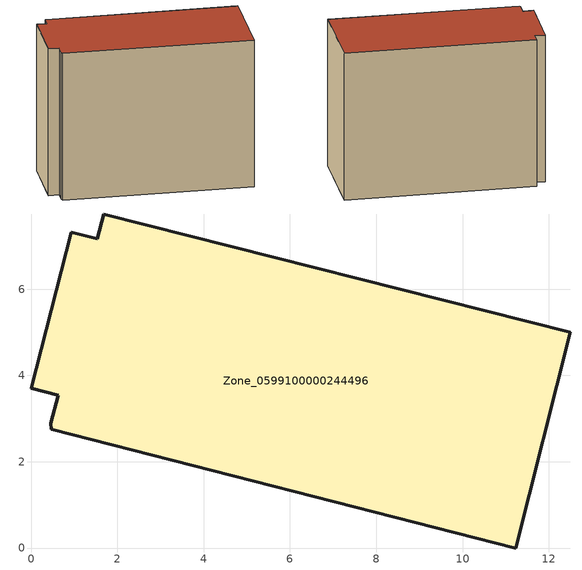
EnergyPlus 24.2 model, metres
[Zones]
Zone_0599100000244496
 floor ground (C_G): 0.46,2.9 0.63,3.54 0,3.7 0.93,7.32 1.53,7.17 1.68,7.74 12.5,5.01 11.23,0 0.46,2.75 z0
 wall outside (C_F): 11.23,0 12.5,5.01 1.68,7.74 1.53,7.17 0.93,7.32 0,3.7 0.63,3.54 0.46,2.9 0.46,2.75 11.23,0 z0:9.04
 roof outside (C_R): 0.63,3.54 0.46,2.9 0.46,2.75 11.23,0 12.5,5.01 1.68,7.74 1.53,7.17 0.93,7.32 0,3.7 z9.04
[BUILDING]
Pand.0599100000244496: North Axis=0; Terrain=City; Loads Convergence Tolerance Value=0.04; Temperature Convergence Tolerance Value=0.4; Solar Distribution=FullExterior; Maximum Number of Warmup Days=25; Minimum Number of Warmup Days=1
[Site:Location]
Rotterdam.The.Hague.AP_ZH_NLD Design_Conditions: Latitude=51.96; Longitude=4.45; Time Zone=1; Elevation=-4.5
[SITE:GROUNDTEMPERATURE:BUILDINGSURFACE]
18, 18, 18, 18, 18, 18, 18, 18, 18, 18, 18, 18
[MATERIAL] Thermal Absorptance=0.9; Solar Absorptance=0.7; Visible Absorptance=0.7
Name | Roughness | Thickness | Conductivity | Density | Specific Heat
G.TC.1946 | MediumSmooth | 0.15 | 1 | 540 | 1210
F.TC.1946 | Rough | 0.3 | 0.857143 | 1920 | 840
R.TC.1946 | MediumRough | 0.2 | 0.909091 | 1500 | 1000
[CONSTRUCTION]
C_G: G.TC.1946
C_F: F.TC.1946
C_R: R.TC.1946
[ZONE]
Zone_0599100000244496: Type=1; Multiplier=1; Ceiling Height=Autocalculate; Volume=Autocalculate; Floor Area=autocalculate; Part of Total Floor Area=Yes
[ZONEINFILTRATION:DESIGNFLOWRATE]
Infil_Zone_0599100000244496: Zone or ZoneList or Space or SpaceList=Zone_0599100000244496; Schedule=AlwaysOn; Design Flow Rate Calculation Method=Flow/Area; Flow Rate per Floor Area=0.003; Constant Term Coefficient=1; Temperature Term Coefficient=0; Velocity Term Coefficient=0; Velocity Squared Term Coefficient=0
[HVACTEMPLATE:ZONE:IDEALLOADSAIRSYSTEM]
Zone_0599100000244496: Maximum Heating Supply Air Temperature=50; Minimum Cooling Supply Air Temperature=13; Maximum Heating Supply Air Humidity Ratio=0.0156; Minimum Cooling Supply Air Humidity Ratio=0.0077; Heating Limit=NoLimit; Cooling Limit=NoLimit; Dehumidification Control Type=ConstantSensibleHeatRatio; Cooling Sensible Heat Ratio=0.7; Dehumidification Setpoint=60; Humidification Control Type=None; Humidification Setpoint=30; Outdoor Air Method=None; Outdoor Air Flow Rate per Person=0.00944; Outdoor Air Flow Rate per Zone Floor Area=0; Outdoor Air Flow Rate per Zone=0; Demand Controlled Ventilation Type=None; Outdoor Air Economizer Type=NoEconomizer; Heat Recovery Type=None; Sensible Heat Recovery Effectiveness=0.7; Latent Heat Recovery Effectiveness=0.65
[ZONECONTROL:THERMOSTAT]
ThermostatControl_Zone_0599100000244496: Zone or ZoneList=Zone_0599100000244496; Control Type Schedule=DualSetpointControlType; Control 1=Thermostat_Zone_0599100000244496; Temperature Difference Between Cutout And Setpoint=0
[THERMOSTATSETPOINT:DUALSETPOINT]
Thermostat_Zone_0599100000244496: Heating Setpoint Temperature Schedule=HeatingSetpoint_Zone_0599100000244496; Cooling Setpoint Temperature Schedule=CoolingSetpoint_Zone_0599100000244496
[SCHEDULE:COMPACT]
HeatingSetpoint_Zone_0599100000244496: Through: 12/31, For: AllDays, Until: 24:00, 21
CoolingSetpoint_Zone_0599100000244496: Through: 12/31, For: AllDays, Until: 24:00, 24
DualSetpointControlType: Through: 12/31, For: AllDays, Until: 24:00, 4
AlwaysOn: Through: 12/31, For: AllDays, Until: 24:00, 1
